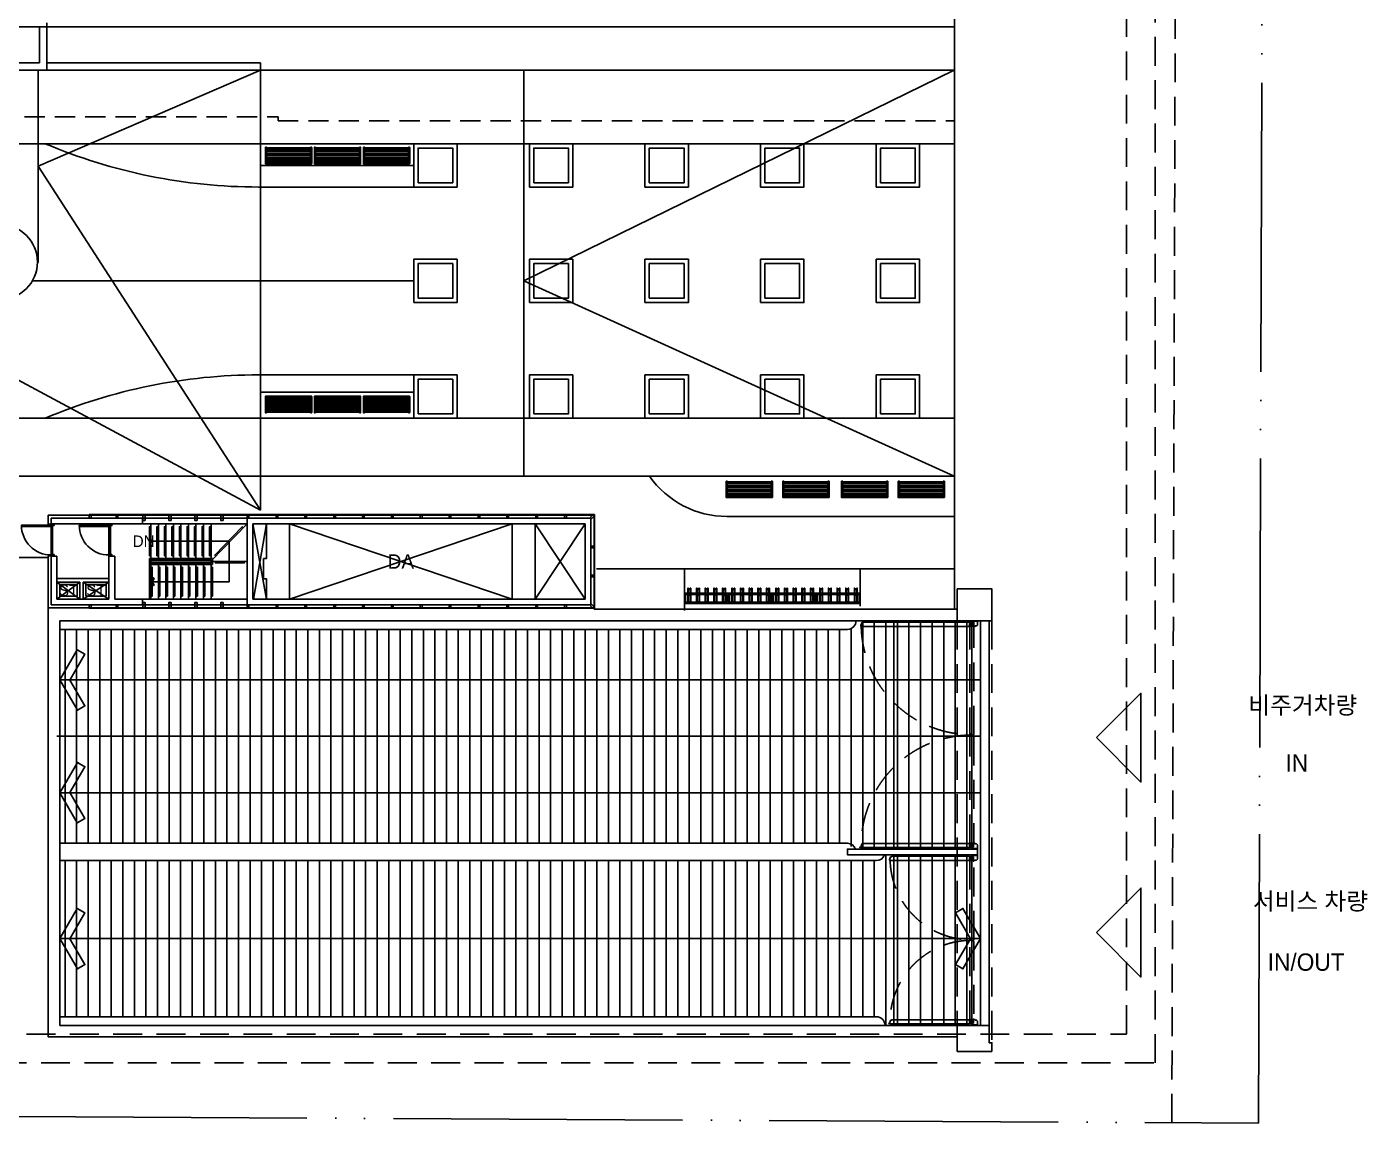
# Model space of a CAD drawing. Header units: millimetres. Extents: x -7616 to 421613, y 91067 to 341353.
# Drawn here: x 371804 to 418181, y 91682 to 129618 of the extents above; entities that cross this region are included whole.
import ezdxf
from ezdxf.enums import TextEntityAlignment as Align

# ---------------------------------------------------------------- set-up
doc = ezdxf.new("R2010")
doc.units = ezdxf.units.MM
doc.header["$LTSCALE"] = 500
doc.header["$MEASUREMENT"] = 0
for name, pattern in [('CEN-2', [26, 20, -2, 0, -2, 0, -2]), ('H0', [0.3, 0.2, -0.1]), ('HIDDEN', [2, 1, -1]), ('HOON1', [3, 2, -1])]:
    doc.linetypes.add(name, pattern=pattern)
doc.layers.get('0').update_dxf_attribs({"linetype": 'CONTINUOUS'})
doc.layers.add('e-plan', color=9, linetype='CONTINUOUS')
doc.styles.add('돋움', font='Dotum.ttf')

# ---------------------------------------------------------------- blocks, each defined once
blk = doc.blocks.new('base(양산물금)$0$chb5004')
at = {"layer": 'e-plan'}
for p, q in [((38, 4), (0, -30)), ((0, 0), (0, -560)), ((2, 4), (40, -30)), ((5, 5), (35, 5)), ((35, 5), (1565, 5)), ((40, 0), (40, -560)), ((1600, 5), (1560, -30)), ((1560, 0), (1560, -25)), ((1562, 4), (1600, -30)), ((1565, 5), (1595, 5)), ((1600, 0), (1600, -560)), ((0, -30), (1595, -30)), ((0, -115), (1600, -115)), ((40, -80), (59, -80)), ((40, -130), (1560, -130)), ((40, -190), (1560, -190)), ((40, -205), (1560, -205)), ((40, -265), (1560, -265)), ((40, -280), (1560, -280)), ((40, -340), (1560, -340)), ((40, -355), (1560, -355)), ((40, -415), (1560, -415)), ((40, -430), (1560, -430)), ((59, -30), (59, -115)), ((111, -30), (111, -115)), ((111, -80), (161, -80)), ((161, -30), (161, -115)), ((214, -30), (214, -115)), ((214, -80), (264, -80)), ((264, -30), (264, -115)), ((316, -30), (316, -115)), ((316, -80), (366, -80)), ((366, -30), (366, -115)), ((418, -30), (418, -115)), ((418, -80), (468, -80)), ((468, -30), (468, -115)), ((520, -30), (520, -115)), ((520, -80), (570, -80)), ((570, -30), (570, -115)), ((622, -30), (622, -115)), ((622, -80), (672, -80)), ((672, -30), (672, -115)), ((724, -30), (724, -115)), ((724, -80), (774, -80)), ((774, -30), (774, -115)), ((826, -30), (826, -115)), ((826, -80), (876, -80)), ((876, -30), (876, -115)), ((929, -30), (929, -115)), ((929, -80), (979, -80)), ((979, -30), (979, -115)), ((1031, -30), (1031, -115)), ((1031, -80), (1081, -80)), ((1081, -30), (1081, -115)), ((1133, -30), (1133, -115)), ((1133, -80), (1183, -80)), ((1183, -30), (1183, -115)), ((1235, -30), (1235, -115)), ((1235, -80), (1285, -80)), ((1285, -30), (1285, -115)), ((1337, -30), (1337, -115)), ((1337, -80), (1387, -80)), ((1387, -30), (1387, -115)), ((1439, -30), (1439, -115)), ((1439, -80), (1489, -80)), ((1489, -30), (1489, -115)), ((1541, -30), (1541, -115)), ((1541, -80), (1560, -80)), ((1560, -25), (1560, -560)), ((5, -565), (35, -565)), ((40, -490), (1560, -490)), ((40, -505), (1560, -505)), ((40, -540), (1560, -540)), ((1565, -565), (1595, -565))]:
    blk.add_line(p, q, dxfattribs=at)
for centre, start, end in [((5, 0), 90, 180), ((35, 0), 0, 90), ((1565, 0), 90, 180), ((1595, 0), 0, 90), ((5, -25), 180, 270), ((35, -25), 270, 0), ((1565, -25), 180, 270), ((1595, -25), 270, 0), ((5, -560), 180, 270), ((35, -560), 270, 0), ((1565, -560), 180, 270), ((1595, -560), 270, 0)]:
    blk.add_arc(centre, 5, start, end, dxfattribs=at)
blk = doc.blocks.new('A$C54231917')
for p, q in [((0, 0), (350, 0)), ((0, 0), (350, 0)), ((0, 0), (350, 0)), ((350, 0), (350, -100)), ((20, -100), (520, -100)), ((20, -116), (520, -116)), ((20, -184), (520, -184)), ((20, -200), (520, -200)), ((20, -400), (520, -400)), ((20, -416), (520, -416)), ((310, -40), (40, -40)), ((40, -116), (40, -184)), ((40, -416), (40, -484)), ((56, -116), (56, -184)), ((56, -416), (56, -484)), ((284, -116), (284, -184)), ((284, -416), (284, -484)), ((300, -116), (300, -184)), ((300, -416), (300, -484)), ((484, -116), (484, -184)), ((484, -416), (484, -484)), ((500, -116), (500, -184)), ((500, -416), (500, -484)), ((20, -484), (520, -484)), ((20, -500), (520, -500)), ((20, -700), (520, -700)), ((20, -716), (520, -716)), ((20, -784), (520, -784)), ((20, -800), (520, -800)), ((40, -716), (40, -784)), ((56, -716), (56, -784)), ((284, -716), (284, -784)), ((300, -716), (300, -784)), ((484, -716), (484, -784)), ((500, -716), (500, -784)), ((20, -1000), (520, -1000)), ((20, -1016), (520, -1016)), ((20, -1084), (520, -1084)), ((20, -1100), (520, -1100)), ((20, -1300), (520, -1300)), ((20, -1316), (520, -1316)), ((20, -1384), (520, -1384)), ((40, -1016), (40, -1084)), ((40, -1316), (40, -1384)), ((56, -1016), (56, -1084)), ((56, -1316), (56, -1384)), ((284, -1016), (284, -1084)), ((284, -1316), (284, -1384)), ((300, -1016), (300, -1084)), ((300, -1316), (300, -1384)), ((484, -1016), (484, -1084)), ((484, -1316), (484, -1384)), ((500, -1016), (500, -1084)), ((500, -1316), (500, -1384)), ((20, -1400), (520, -1400))]:
    blk.add_line(p, q)
for points in [[(350, -1400), (350, -1520), (0, -1520), (0, 0)], [(40, -40), (40, -100)], [(40, -184), (40, -116)], [(40, -400), (40, -200)], [(40, -484), (40, -416)], [(310, -100), (310, -40)], [(310, -116), (310, -184)], [(310, -200), (310, -400)], [(310, -416), (310, -484)], [(350, -116), (350, -184)], [(350, -200), (350, -400)], [(350, -416), (350, -484)], [(40, -700), (40, -500)], [(40, -784), (40, -716)], [(40, -1000), (40, -800)], [(310, -500), (310, -700)], [(310, -716), (310, -784)], [(310, -800), (310, -1000)], [(350, -500), (350, -700)], [(350, -716), (350, -784)], [(350, -800), (350, -1000)], [(40, -1084), (40, -1016)], [(40, -1300), (40, -1100)], [(40, -1384), (40, -1316)], [(310, -1016), (310, -1084)], [(310, -1100), (310, -1300)], [(310, -1316), (310, -1384)], [(350, -1016), (350, -1084)], [(350, -1100), (350, -1300)], [(350, -1316), (350, -1384)], [(310, -1400), (310, -1480), (40, -1480), (40, -1400)]]:
    blk.add_lwpolyline(points)
for centre, start, end in [((20, -108), 90, 270), ((20, -192), 90, 270), ((20, -408), 90, 270), ((520, -108), 270, 90), ((520, -192), 270, 90), ((520, -408), 270, 90), ((20, -492), 90, 270), ((20, -708), 90, 270), ((20, -792), 90, 270), ((520, -492), 270, 90), ((520, -708), 270, 90), ((520, -792), 270, 90), ((20, -1008), 90, 270), ((20, -1092), 90, 270), ((20, -1308), 90, 270), ((20, -1392), 90, 270), ((520, -1008), 270, 90), ((520, -1092), 270, 90), ((520, -1308), 270, 90), ((520, -1392), 270, 90)]:
    blk.add_arc(centre, 8, start, end)
blk = doc.blocks.new('A$C633402C3')
at = {"layer": 'e-plan'}
for points in [[(287250, 42465), (295888, 37133, 0.139145), (297464, 36686), (330605, 36686), (330605, 36686), (330605, 23153), (330605, 18036)], [(311902, 32641), (306532, 32641, -0.100598), (299152, 34141, -4.92)], [(311902, 32641), (306532, 32641, -0.100598), (299152, 34141, -4.92)], [(311902, 26141), (306532, 26141, 0.100598), (299152, 24641, 4.92)], [(311902, 26141), (306532, 26141, 0.100598), (299152, 24641, 4.92)], [(330605, 21236), (322739, 21241, -0.24499), (320057, 22641, -5.655265)]]:
    blk.add_lwpolyline(points, format="xyb", dxfattribs=at)
for points in [[(306602, 22636), (306602, 36686)], [(289988, 34141), (330605, 34141)], [(289988, 34141), (330605, 34141)], [(311902, 33391), (306602, 33391)], [(298704, 29391), (311902, 29391)], [(311902, 26141), (306532, 26141)], [(311902, 26141), (306532, 26141)], [(311902, 25541), (306602, 25541)], [(311902, 25541), (306602, 25541)], [(255665, 24641), (330605, 24641)], [(283170, 24641), (330605, 24641)], [(249800, 22641), (330602, 22641)], [(249800, 22641), (330605, 22641)], [(277102, 19824), (299152, 19824)], [(277102, 19824), (299152, 19824)], [(321267, 17986), (321267, 19436), (318227, 19436)], [(327347, 18136), (327347, 19436), (330605, 19436)]]:
    blk.add_lwpolyline(points, dxfattribs=at)
for points in [[(311902, 32641), (313402, 32641), (313402, 34141), (311902, 34141)], [(312052, 32791), (313252, 32791), (313252, 33991), (312052, 33991)], [(315902, 32641), (317402, 32641), (317402, 34141), (315902, 34141)], [(316052, 32791), (317252, 32791), (317252, 33991), (316052, 33991)], [(319902, 32641), (321402, 32641), (321402, 34141), (319902, 34141)], [(320052, 32791), (321252, 32791), (321252, 33991), (320052, 33991)], [(323902, 32641), (325402, 32641), (325402, 34141), (323902, 34141)], [(324052, 32791), (325252, 32791), (325252, 33991), (324052, 33991)], [(327902, 32641), (329402, 32641), (329402, 34141), (327902, 34141)], [(328052, 32791), (329252, 32791), (329252, 33991), (328052, 33991)], [(311902, 28641), (313402, 28641), (313402, 30141), (311902, 30141)], [(312052, 28791), (313252, 28791), (313252, 29991), (312052, 29991)], [(315902, 28641), (317402, 28641), (317402, 30141), (315902, 30141)], [(316052, 28791), (317252, 28791), (317252, 29991), (316052, 29991)], [(319902, 28641), (321402, 28641), (321402, 30141), (319902, 30141)], [(320052, 28791), (321252, 28791), (321252, 29991), (320052, 29991)], [(323902, 28641), (325402, 28641), (325402, 30141), (323902, 30141)], [(324052, 28791), (325252, 28791), (325252, 29991), (324052, 29991)], [(327902, 28641), (329402, 28641), (329402, 30141), (327902, 30141)], [(328052, 28791), (329252, 28791), (329252, 29991), (328052, 29991)], [(311902, 24641), (313402, 24641), (313402, 26141), (311902, 26141)], [(312052, 24791), (313252, 24791), (313252, 25991), (312052, 25991)], [(315902, 24641), (317402, 24641), (317402, 26141), (315902, 26141)], [(316052, 24791), (317252, 24791), (317252, 25991), (316052, 25991)], [(319902, 24641), (321402, 24641), (321402, 26141), (319902, 26141)], [(320052, 24791), (321252, 24791), (321252, 25991), (320052, 25991)], [(323902, 24641), (325402, 24641), (325402, 26141), (323902, 26141)], [(324052, 24791), (325252, 24791), (325252, 25991), (324052, 25991)], [(327902, 24641), (329402, 24641), (329402, 26141), (327902, 26141)], [(328052, 24791), (329252, 24791), (329252, 25991), (328052, 25991)], [(321267, 18236), (327347, 18236), (327347, 19436), (321267, 19436)]]:
    blk.add_lwpolyline(points, close=True, dxfattribs=at)
at = {"layer": 'e-plan', "rotation": 180}
for p in [(308369, 33452), (310063, 33452), (311760, 33452), (324309, 21900), (326270, 21900), (328305, 21900), (330266, 21900)]:
    blk.add_blockref('base(양산물금)$0$chb5004', p, dxfattribs=at)
at = {"layer": 'e-plan', "xscale": -1}
for p in [(308369, 25396), (310063, 25396), (311760, 25396)]:
    blk.add_blockref('base(양산물금)$0$chb5004', p, dxfattribs=at)
at = {"layer": 'e-plan', "xscale": -1, "rotation": 270}
for p in [(322787, 18236), (324307, 18236), (325827, 18236), (327347, 18236)]:
    blk.add_blockref('A$C54231917', p, dxfattribs=at)
blk = doc.blocks.new('frame')
blk.add_lwpolyline([(15, 115), (0, 115), (0, -115), (15, -115)], close=True)
blk.add_lwpolyline([(15, -105), (145, -105), (175, -75), (175, -25), (195, -25), (195, 25), (195, 25), (145, 25), (145, 75), (115, 105), (15, 105)])
blk = doc.blocks.new('hinge')
at = {"layer": 'e-plan'}
for p, q in [((-50, 35), (-35, 50)), ((-50, -10), (-50, 35)), ((-35, 50), (80, 50)), ((50, 20), (80, 20)), ((50, 0), (50, 20)), ((50, 0), (50, -66)), ((-50, 0), (-50, -66)), ((-50, -66), (50, -66))]:
    blk.add_line(p, q, dxfattribs=at)
at = {"layer": 'e-plan', "linetype": 'HIDDEN', "ltscale": 20}
for radius in [40, 25]:
    blk.add_circle((0, 0), radius, dxfattribs=at)
at = {"layer": 'e-plan', "linetype": 'Continuous'}
for radius in [20, 18]:
    blk.add_circle((0, 0), radius, dxfattribs=at)
blk = doc.blocks.new('A$C788D1766')
at = {"layer": 'e-plan'}
blk.add_lwpolyline([(-80, 3750), (-50, 3750), (-50, 3664), (50, 3664), (50, 3765), (35, 3780), (-80, 3780), (-80, 3800), (-3775, 3800), (-3775, 3780), (-3805, 3780), (-3840, 3680), (-3840, 3663), (-3820, 3663), (-3820, 3654), (-95, 3654), (-95, 3674), (-80, 3674)], close=True, dxfattribs=at)
at = {"layer": 'e-plan', "linetype": 'HOON1'}
for points in [[(-70, -46), (-50, -46), (-50, -76), (50, -111), (61, -111), (61, -142), (67, -142), (67, -91), (76, -91), (76, 3835), (56, 3835), (56, 3850), (-70, 3850), (-70, -46)], [(-70, -109), (-61, -109), (-61, -58), (-55, -58), (-55, -89), (-50, -89), (50, -124), (56, -124), (56, -154), (76, -154), (76, -3835), (56, -3835), (56, -3850), (-70, -3850), (-70, -109)]]:
    blk.add_lwpolyline(points, dxfattribs=at)
at = {"layer": 'e-plan'}
blk.add_lwpolyline([(-3820, -4000), (-3820, -3991), (-3872, -3991), (-3872, -3985), (-3840, -3985), (-3840, -3980), (-3805, -3880), (-3805, -3874), (-3775, -3874), (-3775, -3854), (-95, -3854), (-95, -3874), (-80, -3874), (-80, -3950), (-50, -3950), (-50, -3864), (50, -3864), (50, -3965), (35, -3980), (-80, -3980), (-80, -4000), (-3820, -4000)], dxfattribs=at)
at = {"layer": 'e-plan', "linetype": 'HOON1'}
for centre, start, end in [((0, 3730), 180, 270), ((0, -3930), 90, 180)]:
    blk.add_arc(centre, 3823, start, end, dxfattribs=at)
at = {"layer": 'e-plan', "xscale": -1, "rotation": 90}
for name, p in [('hinge', (0, 3730)), ('frame', (91, 3845))]:
    blk.add_blockref(name, p, dxfattribs=at)
at = {"layer": 'e-plan', "rotation": 90}
for name, p in [('hinge', (0, -3930)), ('frame', (91, -4045))]:
    blk.add_blockref(name, p, dxfattribs=at)
blk = doc.blocks.new('A$C298813F5')
at = {"layer": 'e-plan'}
blk.add_lwpolyline([(-80, 2950), (-50, 2950), (-50, 2864), (50, 2864), (50, 2965), (35, 2980), (-80, 2980), (-80, 3000), (-2775, 3000), (-2775, 2980), (-2805, 2980), (-2840, 2880), (-2840, 2863), (-2820, 2863), (-2820, 2854), (-95, 2854), (-95, 2874), (-80, 2874)], close=True, dxfattribs=at)
at = {"layer": 'e-plan', "linetype": 'HOON1'}
for points in [[(-70, 154), (-50, 154), (-50, 124), (50, 89), (61, 89), (61, 58), (67, 58), (67, 109), (76, 109), (76, 2835), (56, 2835), (56, 2850), (-70, 2850), (-70, 154)], [(-70, 91), (-61, 91), (-61, 142), (-55, 142), (-55, 111), (-50, 111), (50, 76), (56, 76), (56, 46), (76, 46), (76, -2635), (56, -2635), (56, -2650), (-70, -2650), (-70, 91)]]:
    blk.add_lwpolyline(points, dxfattribs=at)
at = {"layer": 'e-plan'}
blk.add_lwpolyline([(-2820, -2800), (-2820, -2791), (-2872, -2791), (-2872, -2785), (-2840, -2785), (-2840, -2780), (-2805, -2680), (-2805, -2674), (-2775, -2674), (-2775, -2654), (-95, -2654), (-95, -2674), (-80, -2674), (-80, -2750), (-50, -2750), (-50, -2664), (50, -2664), (50, -2765), (35, -2780), (-80, -2780), (-80, -2800), (-2820, -2800)], dxfattribs=at)
at = {"layer": 'e-plan', "linetype": 'HOON1'}
for centre, start, end in [((0, 2930), 181.365, 270), ((0, -2730), 90, 180)]:
    blk.add_arc(centre, 2823, start, end, dxfattribs=at)
at = {"layer": 'e-plan', "xscale": -1, "rotation": 90}
for name, p in [('hinge', (0, 2930)), ('frame', (91, 3045))]:
    blk.add_blockref(name, p, dxfattribs=at)
at = {"layer": 'e-plan', "rotation": 90}
for name, p in [('hinge', (0, -2730)), ('frame', (91, -2845))]:
    blk.add_blockref(name, p, dxfattribs=at)
blk = doc.blocks.new('01420star03')
at = {"layer": 'e-plan'}
blk.add_lwpolyline([(0.003, -0.575), (1.745, 0.43), (1.495, 0.863), (0, 0), (-1.495, 0.863), (-1.745, 0.43)], close=True, dxfattribs=at)
blk = doc.blocks.new('A$C5A682445')
at = {"layer": 'e-plan', "linetype": 'CEN-2'}
blk.add_lwpolyline([(-343809, -111602), (-96696, -114499), (-95833, -114798), (-95367, -115584), (-95446, -166137), (-517, -166635), (-517, -166635), (0, 0), (0, 0), (0, 0), (-297528, 10)], dxfattribs=at)
at = {"layer": 'e-plan', "linetype": 'HOON1'}
blk.add_lwpolyline([(-3517, -166619), (-3000, 0), (-3000, 0), (-3000, 0)], dxfattribs=at)
blk = doc.blocks.new('fssd1100-100')
at = {"layer": 'e-plan', "ltscale": 0.5}
for p, q in [((35, 910), (35, 120)), ((60, 910), (60, 120)), ((85, 910), (85, 120))]:
    blk.add_line(p, q, dxfattribs=at)
at = {"layer": 'e-plan'}
for p, q in [((35, 0), (1065, 0)), ((1050, -50), (50, -50))]:
    blk.add_line(p, q, dxfattribs=at)
for points in [[(85, 910), (35, 910), (35, 1030), (85, 1030)], [(35, 0), (35, -50), (50, -50), (50, -100), (0, -100), (0, 0)], [(85, 0), (35, 0), (35, 120), (85, 120)], [(1065, 0), (1065, -50), (1050, -50), (1050, -100), (1100, -100), (1100, 0)]]:
    blk.add_lwpolyline(points, close=True, dxfattribs=at)
blk.add_arc((35, 0), 1030, 0, 90.0002, dxfattribs=at)

msp = doc.modelspace()

# ---------------------------------------------------------------- linework, layer by layer
at = {"layer": 'e-plan', "linetype": 'HOON1', "ltscale": 0.7}
for p, q in [((403897, 149568), (403897, 126368)), ((352824, 126498), (380497, 126498)), ((380497, 126368), (403897, 126368))]:
    msp.add_line(p, q, dxfattribs=at)
at = {"layer": 'e-plan'}
for p, q in [((372247, 129618), (372247, 128368)), ((372497, 129618), (372497, 128118)), ((403897, 129618), (403897, 128118)), ((370888, 128368), (372247, 128368)), ((370888, 128118), (372497, 128118)), ((372195, 121468), (372195, 128118)), ((372195, 128118), (379894, 128118)), ((372497, 128368), (379894, 128368)), ((372497, 128118), (379894, 128118)), ((379894, 112897), (379894, 128368)), ((388997, 114074), (388997, 128118)), ((388997, 128118), (403897, 128118)), ((388997, 114074), (403894, 114074)), ((372647, 112408), (372547, 112408)), ((375802, 112618), (372647, 112618)), ((372647, 112418), (372647, 112618)), ((375802, 112418), (372647, 112418)), ((375802, 112618), (375802, 112418)), ((375802, 112618), (379427, 112618)), ((375802, 112418), (379427, 112418)), ((376097, 112418), (376097, 111218)), ((376357, 112418), (376357, 111218)), ((376617, 112418), (376617, 111218)), ((376877, 112418), (376877, 111218)), ((377137, 112418), (377137, 111218)), ((377397, 112418), (377397, 111218)), ((377657, 112418), (377657, 111218)), ((377917, 112418), (377917, 111218)), ((378177, 112418), (378177, 111218)), ((378177, 111136), (379427, 112418)), ((380097, 109818), (379627, 112418)), ((379647, 109818), (380097, 112418)), ((380897, 112418), (380897, 109818)), ((380897, 109818), (388597, 112418)), ((388597, 109818), (380897, 112418)), ((388597, 109818), (388597, 112418)), ((389397, 109818), (389397, 112418)), ((389397, 109818), (391122, 112418)), ((391122, 109818), (389397, 112418)), ((372647, 111308), (372547, 111308)), ((372547, 111256), (365394, 111256)), ((372647, 111298), (372647, 109618)), ((372847, 111298), (372647, 111298)), ((372847, 111298), (372847, 109818)), ((374647, 111298), (374647, 109818)), ((374647, 111298), (374847, 111298)), ((374847, 111298), (374847, 109818)), ((376047, 111218), (376047, 109818)), ((378227, 111218), (376047, 111218)), ((376087, 111178), (376087, 109818)), ((378187, 111178), (376087, 111178)), ((378187, 111058), (376087, 111058)), ((378227, 111018), (376087, 111018)), ((376097, 111178), (376097, 111153)), ((376097, 111153), (376097, 111083)), ((378177, 111153), (376097, 111153)), ((376097, 111083), (376097, 111058)), ((378177, 111083), (376097, 111083)), ((376097, 111018), (376097, 109818)), ((376357, 111178), (376357, 111153)), ((376357, 111083), (376357, 111058)), ((376357, 111018), (376357, 109818)), ((376617, 111178), (376617, 111153)), ((376617, 111083), (376617, 111058)), ((376617, 111018), (376617, 109818)), ((376877, 111178), (376877, 111153)), ((376877, 111083), (376877, 111058)), ((376877, 111018), (376877, 109818)), ((377137, 111178), (377137, 111153)), ((377137, 111083), (377137, 111058)), ((377137, 111018), (377137, 109818)), ((377397, 111178), (377397, 111153)), ((377397, 111083), (377397, 111058)), ((377397, 111018), (377397, 109818)), ((377657, 111178), (377657, 111153)), ((377657, 111083), (377657, 111058)), ((377657, 111018), (377657, 109818)), ((377917, 111178), (377917, 111153)), ((377917, 111083), (377917, 111058)), ((377917, 111018), (377917, 109818)), ((378177, 111178), (378177, 111153)), ((378177, 111153), (378177, 111083)), ((378187, 111118), (378177, 111118)), ((378177, 111083), (378177, 111058)), ((378177, 111018), (378177, 109818)), ((378187, 111178), (378187, 111058)), ((378227, 111218), (378227, 111018)), ((379427, 111118), (378227, 111118)), ((372847, 110528), (374647, 110528)), ((372847, 110408), (373637, 110408)), ((373637, 110408), (373637, 109818)), ((373757, 110408), (373757, 109818)), ((373757, 110408), (374647, 110408)), ((375802, 109618), (372647, 109618)), ((374647, 109818), (372847, 109818)), ((375802, 109818), (374847, 109818)), ((375802, 109818), (379427, 109818)), ((375802, 109818), (375802, 109618)), ((375802, 109618), (379427, 109618)), ((400727, 101168), (400727, 109068)), ((401127, 101168), (401127, 109068)), ((401527, 101168), (401527, 109068)), ((401797, 101168), (401797, 109068)), ((401927, 101168), (401927, 109068)), ((402327, 101168), (402327, 109068)), ((402727, 101168), (402727, 109068)), ((403127, 101168), (403127, 109068)), ((403527, 101168), (403527, 109068)), ((403927, 101168), (403927, 109068)), ((404327, 101168), (404327, 109068)), ((404497, 109068), (404497, 101368)), ((404797, 95068), (404797, 109068)), ((405097, 95068), (405097, 109068)), ((372947, 108768), (400197, 108768)), ((373127, 101368), (373127, 108768)), ((373527, 101368), (373527, 108768)), ((373927, 101368), (373927, 108768)), ((374327, 101368), (374327, 108768)), ((374727, 101368), (374727, 108768)), ((375127, 101368), (375127, 108768)), ((375527, 101368), (375527, 108768)), ((375927, 101368), (375927, 108768)), ((376327, 101368), (376327, 108768)), ((376727, 101368), (376727, 108768)), ((377127, 101368), (377127, 108768)), ((377527, 101368), (377527, 108768)), ((377927, 101368), (377927, 108768)), ((378327, 101368), (378327, 108768)), ((378727, 101368), (378727, 108768)), ((379127, 101368), (379127, 108768)), ((379527, 101368), (379527, 108768)), ((379927, 101368), (379927, 108768)), ((380327, 101368), (380327, 108768)), ((380727, 101368), (380727, 108768)), ((381127, 101368), (381127, 108768)), ((381527, 101368), (381527, 108768)), ((381927, 101368), (381927, 108768)), ((382327, 101368), (382327, 108768)), ((382727, 101368), (382727, 108768)), ((383127, 101368), (383127, 108768)), ((383527, 101368), (383527, 108768)), ((383927, 101368), (383927, 108768)), ((384327, 101368), (384327, 108768)), ((384727, 101368), (384727, 108768)), ((385127, 101368), (385127, 108768)), ((385527, 101368), (385527, 108768)), ((385927, 101368), (385927, 108768)), ((386327, 101368), (386327, 108768)), ((386727, 101368), (386727, 108768)), ((387127, 101368), (387127, 108768)), ((387527, 101368), (387527, 108768)), ((387927, 101368), (387927, 108768)), ((388327, 101368), (388327, 108768)), ((388727, 101368), (388727, 108768)), ((389127, 101368), (389127, 108768)), ((389527, 101368), (389527, 108768)), ((389927, 101368), (389927, 108768)), ((390327, 101368), (390327, 108768)), ((390727, 101368), (390727, 108768)), ((391127, 101368), (391127, 108768)), ((391527, 101368), (391527, 108768)), ((391927, 101368), (391927, 108768)), ((392327, 101368), (392327, 108768)), ((392727, 101368), (392727, 108768)), ((393127, 101368), (393127, 108768)), ((393527, 101368), (393527, 108768)), ((393927, 101368), (393927, 108768)), ((394327, 101368), (394327, 108768)), ((394727, 101368), (394727, 108768)), ((395127, 101368), (395127, 108768)), ((395527, 101368), (395527, 108768)), ((395927, 101368), (395927, 108768)), ((396327, 101368), (396327, 108768)), ((396727, 101368), (396727, 108768)), ((397127, 101368), (397127, 108768)), ((397527, 101368), (397527, 108768)), ((397927, 101368), (397927, 108768)), ((398327, 101368), (398327, 108768)), ((398727, 101368), (398727, 108768)), ((399127, 101368), (399127, 108768)), ((399527, 101368), (399527, 108768)), ((399927, 101368), (399927, 108768)), ((400327, 101260), (400327, 108798)), ((372947, 107018), (404797, 107018)), ((372847, 105068), (404797, 105068)), ((372947, 103118), (404797, 103118)), ((372947, 101368), (400197, 101368)), ((372947, 100768), (401197, 100768)), ((373127, 95368), (373127, 100768)), ((373527, 95368), (373527, 100768)), ((373927, 95368), (373927, 100768)), ((374327, 95368), (374327, 100768)), ((374727, 95368), (374727, 100768)), ((375127, 95368), (375127, 100768)), ((375527, 95368), (375527, 100768)), ((375927, 95368), (375927, 100768)), ((376327, 95368), (376327, 100768)), ((376727, 95368), (376727, 100768)), ((377127, 95368), (377127, 100768)), ((377527, 95368), (377527, 100768)), ((377927, 95368), (377927, 100768)), ((378327, 95368), (378327, 100768)), ((378727, 95368), (378727, 100768)), ((379127, 95368), (379127, 100768)), ((379527, 95368), (379527, 100768)), ((379927, 95368), (379927, 100768)), ((380327, 95368), (380327, 100768)), ((380727, 95368), (380727, 100768)), ((381127, 95368), (381127, 100768)), ((381527, 95368), (381527, 100768)), ((381927, 95368), (381927, 100768)), ((382327, 95368), (382327, 100768)), ((382727, 95368), (382727, 100768)), ((383127, 95368), (383127, 100768)), ((383527, 95368), (383527, 100768)), ((383927, 95368), (383927, 100768)), ((384327, 95368), (384327, 100768)), ((384727, 95368), (384727, 100768)), ((385127, 95368), (385127, 100768)), ((385527, 95368), (385527, 100768)), ((385927, 95368), (385927, 100768)), ((386327, 95368), (386327, 100768)), ((386727, 95368), (386727, 100768)), ((387127, 95368), (387127, 100768)), ((387527, 95368), (387527, 100768)), ((387927, 95368), (387927, 100768)), ((388327, 95368), (388327, 100768)), ((388727, 95368), (388727, 100768)), ((389127, 95368), (389127, 100768)), ((389527, 95368), (389527, 100768)), ((389927, 95368), (389927, 100768)), ((390327, 95368), (390327, 100768)), ((390727, 95368), (390727, 100768)), ((391127, 95368), (391127, 100768)), ((391527, 95368), (391527, 100768)), ((391927, 95368), (391927, 100768)), ((392327, 95368), (392327, 100768)), ((392727, 95368), (392727, 100768)), ((393127, 95368), (393127, 100768)), ((393527, 95368), (393527, 100768)), ((393927, 95368), (393927, 100768)), ((394327, 95368), (394327, 100768)), ((394727, 95368), (394727, 100768)), ((395127, 95368), (395127, 100768)), ((395527, 95368), (395527, 100768)), ((395927, 95368), (395927, 100768)), ((396327, 95368), (396327, 100768)), ((396727, 95368), (396727, 100768)), ((397127, 95368), (397127, 100768)), ((397527, 95368), (397527, 100768)), ((397927, 95368), (397927, 100768)), ((398327, 95368), (398327, 100768)), ((398727, 95368), (398727, 100768)), ((399127, 95368), (399127, 100768)), ((399527, 95368), (399527, 100768)), ((399927, 95368), (399927, 100768)), ((400327, 95368), (400327, 100768)), ((400727, 95368), (400727, 100768)), ((401127, 95368), (401127, 100768)), ((401527, 95068), (401527, 100968)), ((401797, 100968), (401797, 95068)), ((401927, 95068), (401927, 100968)), ((402327, 95068), (402327, 100968)), ((402727, 95068), (402727, 100968)), ((403127, 95068), (403127, 100968)), ((403527, 95068), (403527, 100968)), ((403927, 95068), (403927, 100968)), ((404327, 95068), (404327, 100968)), ((404497, 95068), (404497, 100768)), ((372947, 98068), (404797, 98068)), ((401197, 95368), (372947, 95368))]:
    msp.add_line(p, q, dxfattribs=at)
at = {"layer": 'e-plan', "linetype": 'HOON1'}
for p, q in [((380497, 126368), (380497, 126498)), ((403997, 109068), (403997, 95068)), ((405197, 109068), (405197, 94468))]:
    msp.add_line(p, q, dxfattribs=at)
at = {"layer": 'e-plan', "ltscale": 0.5}
for p, q in [((373637, 109818), (372847, 110408)), ((372847, 109818), (373637, 110408)), ((374647, 109818), (373757, 110408)), ((373757, 109818), (374647, 110408))]:
    msp.add_line(p, q, dxfattribs=at)
at = {"layer": 'e-plan', "linetype": 'HOON1'}
msp.add_lwpolyline([(322797, 93768), (410847, 93768), (410847, 180518), (411697, 180518), (411697, 254918), (345747, 254918), (345747, 256818), (328747, 256818), (328747, 254918), (180497, 254918), (180497, 256818), (163497, 256818), (163497, 254918), (117061, 254918), (96746, 223754), (79283, 184113), (75797, 163222), (75797, 149818), (192597, 149818), (192597, 147568), (322797, 147568), (322797, 93768)], dxfattribs=at)
msp.add_lwpolyline([(323797, 94768), (409847, 94768), (409847, 181518), (410697, 181518), (410697, 253918), (344747, 253918), (344747, 255818), (329747, 255818), (329747, 253918), (179497, 253918), (179497, 255818), (164497, 255818), (164497, 253918), (117603, 253918), (97628, 223277), (80248, 183824), (76797, 163139), (76797, 150818), (193597, 150818), (193597, 148568), (323797, 148568)], close=True, dxfattribs=at)
at = {"layer": 'e-plan'}
for points in [[(372497, 129618), (403897, 129618), (403897, 131118)], [(367591, 129618), (372497, 129618), (372497, 129753)], [(379894, 128118), (372195, 124793), (379894, 112897)], [(403895, 128118), (388997, 120824), (403894, 114074)], [(379894, 112897), (368363, 119075), (365394, 111256)], [(373967, 112718), (372547, 112718), (372547, 112408)], [(377881, 112738), (391442, 112738), (391442, 109498), (377404, 109498)], [(376097, 112318), (376047, 112318), (376047, 111318), (376097, 111318)], [(376357, 112318), (376307, 112318), (376307, 111318), (376357, 111318)], [(376617, 112318), (376567, 112318), (376567, 111318), (376617, 111318)], [(376877, 112318), (376827, 112318), (376827, 111318), (376877, 111318)], [(377137, 112318), (377087, 112318), (377087, 111318), (377137, 111318)], [(377397, 112318), (377347, 112318), (377347, 111318), (377397, 111318)], [(377657, 112318), (377607, 112318), (377607, 111318), (377657, 111318)], [(377917, 112318), (377867, 112318), (377867, 111318), (377917, 111318)], [(378177, 112318), (378127, 112318), (378127, 111318), (378177, 111318)], [(379295, 112283), (379260, 112318), (378305, 111339), (378341, 111304)], [(379427, 112618), (391322, 112618), (391322, 109618), (379427, 109618), (379427, 112618)], [(379627, 109818), (379627, 112418), (391122, 112418), (391122, 109818), (379627, 109818)], [(380097, 112418), (380097, 111218), (379997, 111218), (379997, 110518), (380097, 110518), (380097, 109818)], [(376097, 111818), (378802, 111818), (378802, 110418), (376097, 110418)], [(372547, 111308), (372547, 109518), (373967, 109518)], [(376097, 109918), (376147, 109918), (376147, 110918), (376097, 110918)], [(376357, 109918), (376407, 109918), (376407, 110918), (376357, 110918)], [(376617, 109918), (376667, 109918), (376667, 110918), (376617, 110918)], [(376877, 109918), (376927, 109918), (376927, 110918), (376877, 110918)], [(377137, 109918), (377187, 109918), (377187, 110918), (377137, 110918)], [(377397, 109918), (377447, 109918), (377447, 110918), (377397, 110918)], [(377657, 109918), (377707, 109918), (377707, 110918), (377657, 110918)], [(377917, 109918), (377967, 109918), (377967, 110918), (377917, 110918)], [(378177, 109918), (378227, 109918), (378227, 110918), (378177, 110918)], [(378327, 111118), (378327, 111068), (379327, 111068), (379327, 111118)], [(376141, 110418), (376208, 110302), (376174, 110283), (376097, 110418), (376174, 110557), (376208, 110534), (376141, 110418)], [(372547, 109583), (372547, 94668), (403997, 94668)], [(403997, 109468), (391442, 109468), (391442, 109563)], [(403997, 109068), (372947, 109068), (372947, 95068), (403997, 95068)], [(408812, 105023), (410350, 103485), (410350, 106561), (408812, 105023)], [(408812, 98277), (410350, 96739), (410350, 99815), (408812, 98277)], [(405197, 94168), (403997, 94168), (403997, 95068), (405097, 95068), (405097, 94468), (405197, 94468), (405197, 94168)], [(414427, 91682), (414427, 91682)]]:
    msp.add_lwpolyline(points, dxfattribs=at)
for points in [[(373967, 112718), (373967, 112718), (373967, 112738), (374002, 112738), (374002, 112718), (374027, 112718), (374027, 112618), (373967, 112618)], [(374922, 112738), (374002, 112738), (374002, 112726), (374922, 112726)], [(374957, 112718), (374932, 112718), (374932, 112738), (374922, 112738), (374922, 112718), (374897, 112718), (374897, 112618), (374957, 112618)], [(375852, 112738), (374932, 112738), (374932, 112726), (375852, 112726)], [(375897, 112713), (375862, 112713), (375862, 112738), (375852, 112738), (375852, 112713), (375817, 112713), (375817, 112538), (375897, 112538)], [(375862, 112738), (376752, 112738), (376752, 112726), (375862, 112726)], [(376797, 112713), (376762, 112713), (376762, 112738), (376752, 112738), (376752, 112713), (376717, 112713), (376717, 112538), (376797, 112538)], [(376762, 112738), (377652, 112738), (377652, 112726), (376762, 112726)], [(377697, 112713), (377662, 112713), (377662, 112738), (377652, 112738), (377652, 112713), (377617, 112713), (377617, 112538), (377697, 112538)], [(377662, 112738), (378552, 112738), (378552, 112726), (377662, 112726)], [(378597, 112713), (378562, 112713), (378562, 112738), (378552, 112738), (378552, 112713), (378517, 112713), (378517, 112538), (378597, 112538)], [(378562, 112738), (379452, 112738), (379452, 112726), (378562, 112726)], [(379427, 112718), (379452, 112718), (379452, 112738), (379462, 112738), (379462, 112718), (379487, 112718), (379487, 112618), (379427, 112618)], [(379462, 112738), (380451, 112738), (380451, 112726), (379462, 112726)], [(380426, 112718), (380451, 112718), (380451, 112738), (380461, 112738), (380461, 112718), (380486, 112718), (380486, 112618), (380426, 112618)], [(380461, 112738), (381449, 112738), (381449, 112726), (380461, 112726)], [(381424, 112718), (381449, 112718), (381449, 112738), (381459, 112738), (381459, 112718), (381484, 112718), (381484, 112618), (381424, 112618)], [(381459, 112738), (382448, 112738), (382448, 112726), (381459, 112726)], [(382423, 112718), (382448, 112718), (382448, 112738), (382458, 112738), (382458, 112718), (382483, 112718), (382483, 112618), (382423, 112618)], [(382458, 112738), (383447, 112738), (383447, 112726), (382458, 112726)], [(383422, 112718), (383447, 112718), (383447, 112738), (383457, 112738), (383457, 112718), (383482, 112718), (383482, 112618), (383422, 112618)], [(383457, 112738), (384446, 112738), (384446, 112726), (383457, 112726)], [(384421, 112718), (384446, 112718), (384446, 112738), (384456, 112738), (384456, 112718), (384481, 112718), (384481, 112618), (384421, 112618)], [(384456, 112738), (385444, 112738), (385444, 112726), (384456, 112726)], [(385419, 112718), (385444, 112718), (385444, 112738), (385454, 112738), (385454, 112718), (385479, 112718), (385479, 112618), (385419, 112618)], [(385454, 112738), (386443, 112738), (386443, 112726), (385454, 112726)], [(386418, 112718), (386443, 112718), (386443, 112738), (386453, 112738), (386453, 112718), (386478, 112718), (386478, 112618), (386418, 112618)], [(386453, 112738), (387442, 112738), (387442, 112726), (386453, 112726)], [(387417, 112718), (387442, 112718), (387442, 112738), (387452, 112738), (387452, 112718), (387477, 112718), (387477, 112618), (387417, 112618)], [(387452, 112738), (388441, 112738), (388441, 112726), (387452, 112726)], [(388416, 112718), (388441, 112718), (388441, 112738), (388451, 112738), (388451, 112718), (388476, 112718), (388476, 112618), (388416, 112618)], [(388451, 112738), (389439, 112738), (389439, 112726), (388451, 112726)], [(389414, 112718), (389439, 112718), (389439, 112738), (389449, 112738), (389449, 112718), (389474, 112718), (389474, 112618), (389414, 112618)], [(389449, 112738), (390438, 112738), (390438, 112726), (389449, 112726)], [(390413, 112718), (390438, 112718), (390438, 112738), (390448, 112738), (390448, 112718), (390473, 112718), (390473, 112618), (390413, 112618)], [(391423, 112738), (390448, 112738), (390448, 112726), (391423, 112726)], [(391422, 112676), (391404, 112693), (391418, 112708), (391411, 112715), (391397, 112701), (391379, 112718), (391309, 112648), (391351, 112605)], [(391442, 112719), (391442, 111623), (391430, 111623), (391430, 112719)], [(391422, 111588), (391422, 111613), (391442, 111613), (391442, 111623), (391422, 111623), (391422, 111648), (391322, 111648), (391322, 111588)], [(391442, 110623), (391442, 111613), (391430, 111613), (391430, 110623)], [(391422, 110648), (391422, 110623), (391442, 110623), (391442, 110613), (391422, 110613), (391422, 110588), (391322, 110588), (391322, 110648)], [(391442, 109517), (391442, 110613), (391430, 110613), (391430, 109517)], [(373547, 109918), (373547, 110318), (372947, 110318), (372947, 109918)], [(374547, 109918), (374547, 110318), (373847, 110318), (373847, 109918)], [(405197, 109068), (403997, 109068), (403997, 110168), (405197, 110168)], [(373967, 109518), (373967, 109518), (373967, 109498), (374002, 109498), (374002, 109518), (374027, 109518), (374027, 109618), (373967, 109618)], [(374922, 109498), (374002, 109498), (374002, 109510), (374922, 109510)], [(374957, 109518), (374932, 109518), (374932, 109498), (374922, 109498), (374922, 109518), (374897, 109518), (374897, 109618), (374957, 109618)], [(375852, 109498), (374932, 109498), (374932, 109510), (375852, 109510)], [(375897, 109523), (375862, 109523), (375862, 109498), (375852, 109498), (375852, 109523), (375817, 109523), (375817, 109698), (375897, 109698)], [(375862, 109498), (376752, 109498), (376752, 109510), (375862, 109510)], [(376797, 109523), (376762, 109523), (376762, 109498), (376752, 109498), (376752, 109523), (376717, 109523), (376717, 109698), (376797, 109698)], [(376762, 109498), (377652, 109498), (377652, 109510), (376762, 109510)], [(377697, 109523), (377662, 109523), (377662, 109498), (377652, 109498), (377652, 109523), (377617, 109523), (377617, 109698), (377697, 109698)], [(377662, 109498), (378552, 109498), (378552, 109510), (377662, 109510)], [(378597, 109523), (378562, 109523), (378562, 109498), (378552, 109498), (378552, 109523), (378517, 109523), (378517, 109698), (378597, 109698)], [(378562, 109498), (379452, 109498), (379452, 109510), (378562, 109510)], [(379427, 109518), (379452, 109518), (379452, 109498), (379462, 109498), (379462, 109518), (379487, 109518), (379487, 109618), (379427, 109618)], [(379462, 109498), (380451, 109498), (380451, 109510), (379462, 109510)], [(380426, 109518), (380451, 109518), (380451, 109498), (380461, 109498), (380461, 109518), (380486, 109518), (380486, 109618), (380426, 109618)], [(380461, 109498), (381449, 109498), (381449, 109510), (380461, 109510)], [(381424, 109518), (381449, 109518), (381449, 109498), (381459, 109498), (381459, 109518), (381484, 109518), (381484, 109618), (381424, 109618)], [(381459, 109498), (382448, 109498), (382448, 109510), (381459, 109510)], [(382423, 109518), (382448, 109518), (382448, 109498), (382458, 109498), (382458, 109518), (382483, 109518), (382483, 109618), (382423, 109618)], [(382458, 109498), (383447, 109498), (383447, 109510), (382458, 109510)], [(383422, 109518), (383447, 109518), (383447, 109498), (383457, 109498), (383457, 109518), (383482, 109518), (383482, 109618), (383422, 109618)], [(383457, 109498), (384446, 109498), (384446, 109510), (383457, 109510)], [(384421, 109518), (384446, 109518), (384446, 109498), (384456, 109498), (384456, 109518), (384481, 109518), (384481, 109618), (384421, 109618)], [(384456, 109498), (385444, 109498), (385444, 109510), (384456, 109510)], [(385419, 109518), (385444, 109518), (385444, 109498), (385454, 109498), (385454, 109518), (385479, 109518), (385479, 109618), (385419, 109618)], [(385454, 109498), (386443, 109498), (386443, 109510), (385454, 109510)], [(386418, 109518), (386443, 109518), (386443, 109498), (386453, 109498), (386453, 109518), (386478, 109518), (386478, 109618), (386418, 109618)], [(386453, 109498), (387442, 109498), (387442, 109510), (386453, 109510)], [(387417, 109518), (387442, 109518), (387442, 109498), (387452, 109498), (387452, 109518), (387477, 109518), (387477, 109618), (387417, 109618)], [(387452, 109498), (388441, 109498), (388441, 109510), (387452, 109510)], [(388416, 109518), (388441, 109518), (388441, 109498), (388451, 109498), (388451, 109518), (388476, 109518), (388476, 109618), (388416, 109618)], [(388451, 109498), (389439, 109498), (389439, 109510), (388451, 109510)], [(389414, 109518), (389439, 109518), (389439, 109498), (389449, 109498), (389449, 109518), (389474, 109518), (389474, 109618), (389414, 109618)], [(389449, 109498), (390438, 109498), (390438, 109510), (389449, 109510)], [(390413, 109518), (390438, 109518), (390438, 109498), (390448, 109498), (390448, 109518), (390473, 109518), (390473, 109618), (390413, 109618)], [(391423, 109498), (390448, 109498), (390448, 109510), (391423, 109510)], [(391422, 109561), (391404, 109543), (391418, 109529), (391411, 109522), (391397, 109536), (391379, 109518), (391309, 109589), (391351, 109631)], [(404697, 101168), (400197, 101168), (400197, 100968), (404697, 100968)]]:
    msp.add_lwpolyline(points, close=True, dxfattribs=at)
for centre, radius in [((370873, 121480), 1300), ((376097, 111818), 50)]:
    msp.add_circle(centre, radius, dxfattribs=at)
for centre, start, end in [((400197, 109068), 270, 0), ((400197, 101068), 19.4712, 90), ((401197, 101068), 270, 340.5288), ((401197, 95068), 0, 90)]:
    msp.add_arc(centre, 300, start, end, dxfattribs=at)

# ---------------------------------------------------------------- block references
at = {"layer": 'e-plan', "linetype": 'H0'}
msp.add_blockref('A$C633402C3', (73291, 91433), dxfattribs=at)
at = {"layer": 'e-plan'}
msp.add_blockref('A$C5A682445', (414937, 258318), dxfattribs=at)
at = {"layer": 'e-plan', "xscale": -1, "rotation": 90}
for p in [(372647, 112408), (374647, 112408)]:
    msp.add_blockref('fssd1100-100', p, dxfattribs=at)
at = {"layer": 'e-plan', "linetype": 'HOON1'}
for name, p in [('A$C788D1766', (404497, 105218)), ('A$C298813F5', (404497, 97918))]:
    msp.add_blockref(name, p, dxfattribs=at)
at = {"layer": 'e-plan'}
for p, xscale, yscale, zscale, rotation in [((373293, 107017), -600.0000000081471, 600.0000000149012, 600.0000000115468, 270.0894677707572), ((373293, 103120), 600.0000000081471, 600.0000000081471, 600.0000000081471, 269.9105322292427), ((373293, 98067), -600.0000000081471, 600.0000000149012, 600.0000000115468, 270.0894677707572), ((404452, 98067), 600.0000000081461, 600.0000000081461, 600.0000000081461, 89.91053222924278)]:
    msp.add_blockref('01420star03', p, dxfattribs=dict(at, xscale=xscale, yscale=yscale, zscale=zscale, rotation=rotation))

# ---------------------------------------------------------------- texts
at = {"layer": 'e-plan', "style": '돋움'}
for s, p in [('DN', (375847, 111818)), ('ST', (373249, 110118)), ('ST', (374194, 110118))]:
    msp.add_text(s, height=400, dxfattribs=at).set_placement(p, align=Align.MIDDLE_CENTER)
at = {"layer": 'e-plan', "lineweight": 0, "style": '돋움'}
msp.add_text('DA', height=500, rotation=0.1874, dxfattribs=at).set_placement((384747, 111118), align=Align.MIDDLE)
at = {"layer": 'e-plan', "style": '돋움'}
for s, p in [('비주거차량', (415953, 106149)), ('IN', (415745, 104149)), ('서비스 차량', (416217, 99370)), ('IN/OUT', (416069, 97268))]:
    msp.add_text(s, height=600, dxfattribs=at).set_placement(p, align=Align.MIDDLE)

doc.saveas('drawing.dxf')
